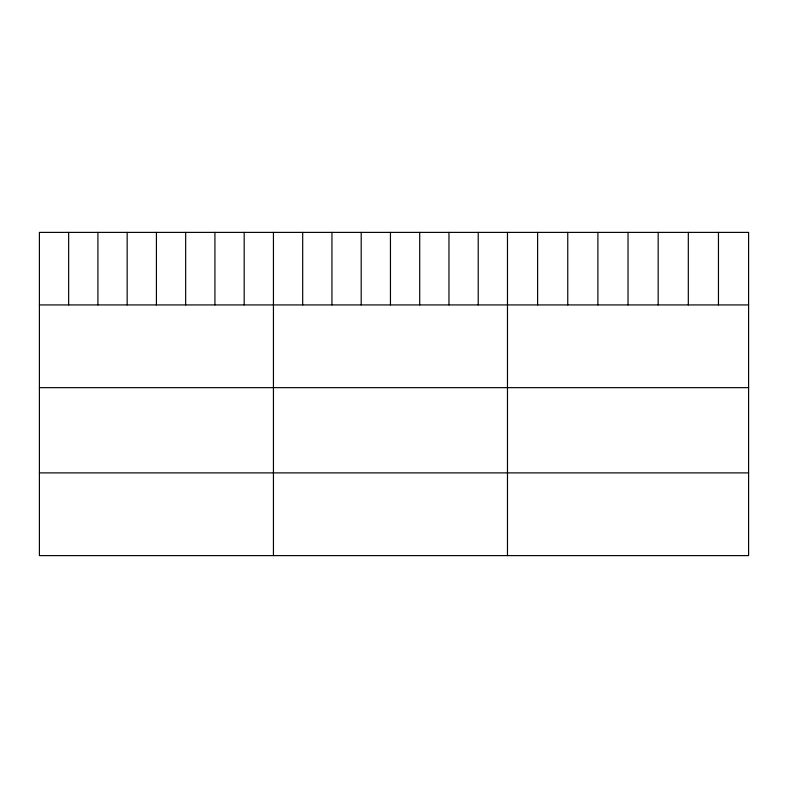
<?xml version="1.0" encoding="UTF-8"?>
<svg xmlns="http://www.w3.org/2000/svg" width="788" height="788" viewBox="0 0 788 788"><rect width="100%" height="100%" fill="white"/><g stroke="black" fill="none" stroke-linecap="round" stroke-linejoin="round"><path stroke-width="1.18" d="M748.6 304.926L748.6 555.609L39.4 555.609L39.4 232.391L748.6 232.391L748.6 304.926L39.4 304.926M39.4 387.657L748.6 387.657M39.4 472.889L748.6 472.889M718.459 232.391L718.459 304.926M688.318 232.391L688.318 304.926M658.177 232.391L658.177 304.926M628.036 232.391L628.036 304.926M597.895 232.391L597.895 304.926M567.754 232.391L567.754 304.926M537.613 232.391L537.613 304.926M507.472 232.391L507.472 555.609M478.217 232.391L478.217 304.926M448.963 232.391L448.963 304.926M419.709 232.391L419.709 304.926M390.454 232.391L390.454 304.926M361.2 232.391L361.2 304.926M331.945 232.391L331.945 304.926M302.69 232.391L302.69 304.926M273.436 232.391L273.436 555.609M244.181 232.391L244.181 304.926M214.927 232.391L214.927 304.926M185.672 232.391L185.672 304.926M156.418 232.391L156.418 304.926M127.163 232.391L127.163 304.926M97.909 232.391L97.909 304.926M68.654 232.391L68.654 304.926"/></g></svg>
